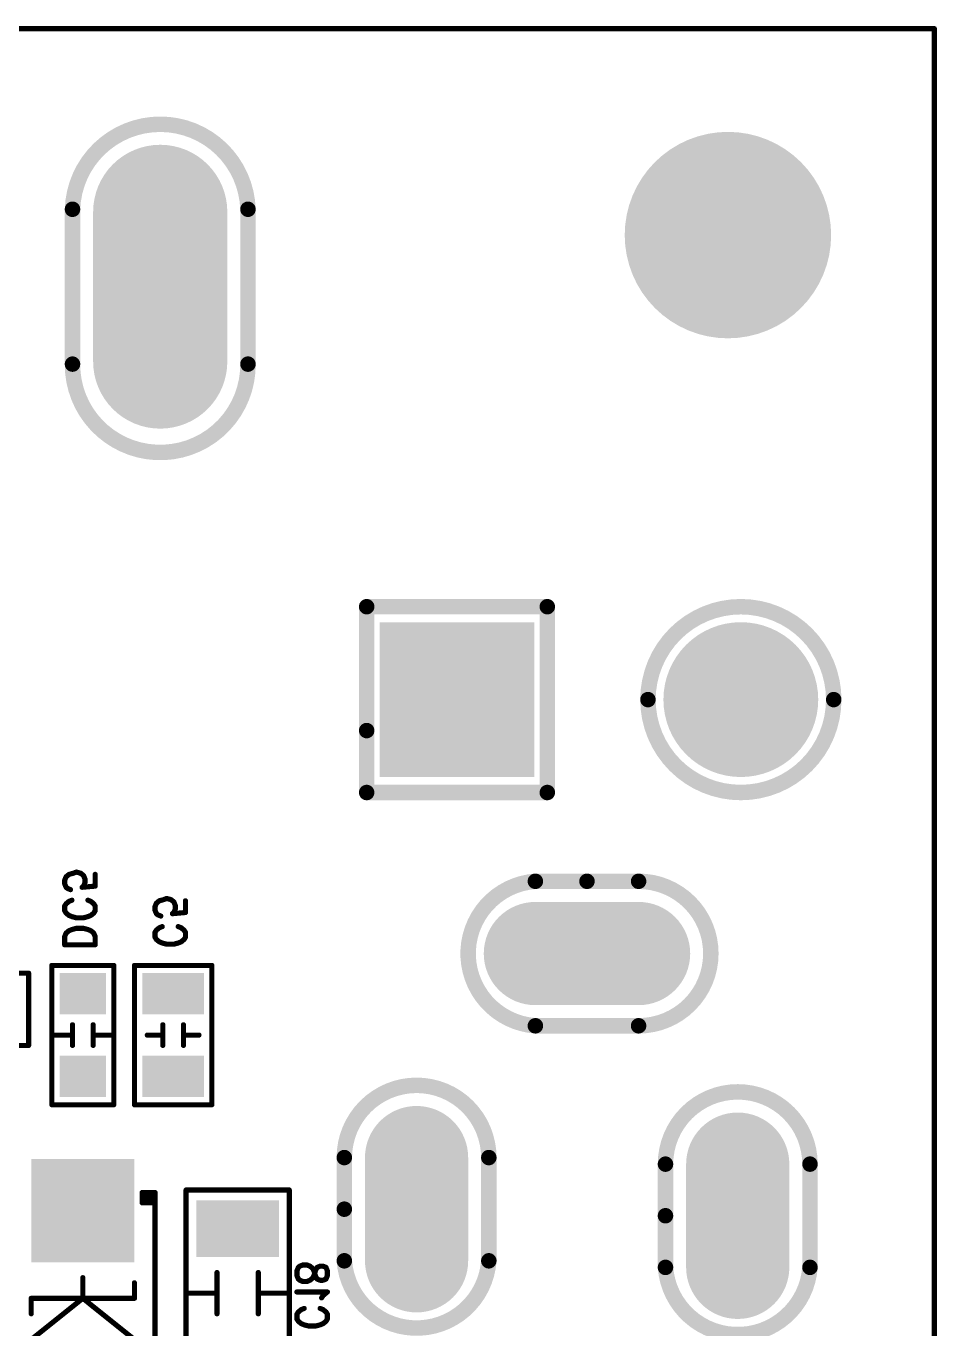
# Model space of a CAD drawing. Extents: x 100 to 144.1, y 92.1 to 144.1.
# Drawn here: x 126.4 to 144.05, y 118.81 to 144.05 of the extents above; entities that cross this region are included whole.
import ezdxf

# ---------------------------------------------------------------- set-up
doc = ezdxf.new("R2010")
doc.units = 0
doc.layers.get('0').update_dxf_attribs({"linetype": 'CONTINUOUS'})
doc.layers.add('MASK-BOTTOM_PHO', color=5, linetype='CONTINUOUS')
doc.layers.add('SILK-BOTTOM_PHO', color=14, linetype='CONTINUOUS')

# ---------------------------------------------------------------- blocks, each defined once
blk = doc.blocks.new('SQUARE_21')
blk.add_solid([(0.999998, 0.999998), (0.999998, -0.999998), (-0.999998, 0.999998), (-0.999998, -0.999998)])
blk = doc.blocks.new('ROUND_32')
at = {"const_width": 1.999996}
blk.add_lwpolyline([(-0.999998, 0, 1), (0.999998, 0, 1)], format="xyb", close=True, dxfattribs=at)
blk = doc.blocks.new('ROUND_39')
at = {"const_width": 1.499996}
blk.add_lwpolyline([(-0.749998, 0, 1), (0.749998, 0, 1)], format="xyb", close=True, dxfattribs=at)
blk = doc.blocks.new('SQUARE_168')
blk.add_solid([(1.499996, 1.499996), (1.499996, -1.499996), (-1.499996, 1.499996), (-1.499996, -1.499996)])
blk = doc.blocks.new('ROUND_1')
at = {"const_width": 0.050038}
blk.add_lwpolyline([(-0.025018, 0, 1), (0.025018, 0, 1)], format="xyb", close=True, dxfattribs=at)
blk = doc.blocks.new('ROUND_24')
at = {"const_width": 1.299972}
blk.add_lwpolyline([(-0.649986, 0, 1), (0.649986, 0, 1)], format="xyb", close=True, dxfattribs=at)
blk = doc.blocks.new('ROUND_123')
at = {"const_width": 0.999998}
blk.add_lwpolyline([(-0.499998, 0, 1), (0.499998, 0, 1)], format="xyb", close=True, dxfattribs=at)
blk = doc.blocks.new('SQUARE_152')
blk.add_solid([(0.550036, 0.550036), (0.550036, -0.550036), (-0.550036, 0.550036), (-0.550036, -0.550036)])
blk = doc.blocks.new('SQUARE_165')
blk.add_solid([(0.40005, 0.40005), (0.40005, -0.40005), (-0.40005, 0.40005), (-0.40005, -0.40005)])
blk = doc.blocks.new('ROUND_19')
at = {"const_width": 0.149986}
blk.add_lwpolyline([(-0.074994, 0, 1), (0.074994, 0, 1)], format="xyb", close=True, dxfattribs=at)

msp = doc.modelspace()

# ---------------------------------------------------------------- linework, layer by layer
at = {"layer": 'MASK-BOTTOM_PHO'}
for points, const_width in [([(143.999966, 143.999966), (100.000054, 143.999966)], 0.100076), ([(143.999966, 100.000054), (143.999966, 143.999966)], 0.100076), ([(128.999996, 137.54989), (128.999996, 140.450062)], 2.599944), ([(136.268968, 126.080012), (138.268964, 126.080012)], 1.999996), ([(127.450088, 125.299978), (127.54991, 125.299978)], 0.8001), ([(129.050034, 125.299978), (129.450084, 125.299978)], 0.8001), ([(127.450088, 123.700032), (127.54991, 123.700032)], 0.8001), ([(129.050034, 123.700032), (129.450084, 123.700032)], 0.8001), ([(133.966966, 122.12701), (133.966966, 120.127014)], 1.999996), ([(140.189966, 122.00001), (140.189966, 120.000014)], 1.999996), ([(130.750056, 120.750076), (130.24993, 120.750076)], 1.100072)]:
    msp.add_lwpolyline(points, dxfattribs=dict(at, const_width=const_width))
at = {"layer": 'SILK-BOTTOM_PHO'}
for points, const_width in [([(143.999966, 143.999966), (100.000054, 143.999966)], 0.100076), ([(143.999966, 100.000054), (143.999966, 143.999966)], 0.100076), ([(127.299974, 140.5001), (127.299974, 137.500106)], 0.299974), ([(130.700018, 137.500106), (130.700018, 140.5001)], 0.299974), ([(136.500108, 132.80009), (132.999988, 132.80009)], 0.299974), ([(132.999988, 132.80009), (132.999988, 130.400044)], 0.299974), ([(136.500108, 129.199894), (136.500108, 132.80009)], 0.299974), ([(132.999988, 130.400044), (132.999988, 129.199894)], 0.299974), ([(132.999988, 129.199894), (136.500108, 129.199894)], 0.299974), ([(127.17653, 127.568198), (127.148336, 127.500126)], 0.100076), ([(127.148336, 127.500126), (127.148336, 127.4318)], 0.100076), ([(127.148336, 127.4318), (127.17653, 127.363728)], 0.100076), ([(127.232918, 127.613664), (127.17653, 127.568198)], 0.100076), ([(127.317246, 127.63627), (127.232918, 127.613664)], 0.100076), ([(127.37338, 127.65913), (127.317246, 127.63627)], 0.100076), ([(127.457708, 127.63627), (127.37338, 127.65913)], 0.100076), ([(127.514096, 127.590804), (127.457708, 127.63627)], 0.100076), ([(127.54229, 127.522732), (127.514096, 127.590804)], 0.100076), ([(127.514096, 127.386334), (127.54229, 127.45466)], 0.100076), ([(127.54229, 127.45466), (127.54229, 127.522732)], 0.100076), ([(127.73914, 127.613664), (127.73914, 127.386334)], 0.100076), ([(136.268968, 127.48006), (137.268966, 127.48006)], 0.299974), ([(137.268966, 127.48006), (138.268964, 127.48006)], 0.299974), ([(127.17653, 127.363728), (127.204724, 127.340868)], 0.100076), ([(127.204724, 127.340868), (127.260858, 127.318262)], 0.100076), ([(127.73914, 127.386334), (127.485902, 127.363728)], 0.100076), ([(127.485902, 127.363728), (127.514096, 127.386334)], 0.100076), ([(127.148336, 127), (127.17653, 127.045466)], 0.100076), ([(127.148336, 126.909068), (127.148336, 127)], 0.100076), ([(127.17653, 127.045466), (127.232918, 127.090932)], 0.100076), ([(127.232918, 127.090932), (127.289052, 127.113538)], 0.100076), ([(127.598424, 127.113538), (127.654812, 127.090932)], 0.100076), ([(127.654812, 127.090932), (127.710946, 127.045466)], 0.100076), ([(127.710946, 127.045466), (127.73914, 127)], 0.100076), ([(127.73914, 127), (127.73914, 126.909068)], 0.100076), ([(128.92659, 127.056896), (128.898396, 126.98857)], 0.100076), ([(128.898396, 126.98857), (128.898396, 126.920498)], 0.100076), ([(128.982724, 127.102362), (128.92659, 127.056896)], 0.100076), ([(129.067306, 127.124968), (128.982724, 127.102362)], 0.100076), ([(129.12344, 127.147828), (129.067306, 127.124968)], 0.100076), ([(129.207768, 127.124968), (129.12344, 127.147828)], 0.100076), ([(129.264156, 127.079502), (129.207768, 127.124968)], 0.100076), ([(129.292096, 127.01143), (129.264156, 127.079502)], 0.100076), ([(129.264156, 126.875032), (129.292096, 126.943104)], 0.100076), ([(129.292096, 126.943104), (129.292096, 127.01143)], 0.100076), ([(129.488946, 127.102362), (129.488946, 126.875032)], 0.100076), ([(127.17653, 126.863602), (127.148336, 126.909068)], 0.100076), ([(127.232918, 126.818136), (127.17653, 126.863602)], 0.100076), ([(127.289052, 126.79553), (127.232918, 126.818136)], 0.100076), ([(127.37338, 126.77267), (127.289052, 126.79553)], 0.100076), ([(127.514096, 126.77267), (127.37338, 126.77267)], 0.100076), ([(127.598424, 126.79553), (127.514096, 126.77267)], 0.100076), ([(127.654812, 126.818136), (127.598424, 126.79553)], 0.100076), ([(127.710946, 126.863602), (127.654812, 126.818136)], 0.100076), ([(127.73914, 126.909068), (127.710946, 126.863602)], 0.100076), ([(128.898396, 126.920498), (128.92659, 126.852172)], 0.100076), ([(128.92659, 126.852172), (128.954784, 126.829566)], 0.100076), ([(128.954784, 126.829566), (129.010918, 126.806706)], 0.100076), ([(129.488946, 126.875032), (129.235962, 126.852172)], 0.100076), ([(129.235962, 126.852172), (129.264156, 126.875032)], 0.100076), ([(127.17653, 126.477268), (127.148336, 126.409196)], 0.100076), ([(127.232918, 126.522734), (127.17653, 126.477268)], 0.100076), ([(127.289052, 126.54534), (127.232918, 126.522734)], 0.100076), ([(127.37338, 126.5682), (127.289052, 126.54534)], 0.100076), ([(127.514096, 126.5682), (127.37338, 126.5682)], 0.100076), ([(127.598424, 126.54534), (127.514096, 126.5682)], 0.100076), ([(127.654812, 126.522734), (127.598424, 126.54534)], 0.100076), ([(127.710946, 126.477268), (127.654812, 126.522734)], 0.100076), ([(127.73914, 126.409196), (127.710946, 126.477268)], 0.100076), ([(128.898396, 126.488698), (128.92659, 126.534164)], 0.100076), ([(128.898396, 126.397766), (128.898396, 126.488698)], 0.100076), ([(128.92659, 126.534164), (128.982724, 126.57963)], 0.100076), ([(128.982724, 126.57963), (129.039112, 126.602236)], 0.100076), ([(129.348484, 126.602236), (129.404618, 126.57963)], 0.100076), ([(129.404618, 126.57963), (129.461006, 126.534164)], 0.100076), ([(129.461006, 126.534164), (129.488946, 126.488698)], 0.100076), ([(129.488946, 126.488698), (129.488946, 126.397766)], 0.100076), ([(127.148336, 126.409196), (127.148336, 126.249938)], 0.100076), ([(127.73914, 126.249938), (127.148336, 126.249938)], 0.100076), ([(127.73914, 126.249938), (127.73914, 126.409196)], 0.100076), ([(128.92659, 126.3523), (128.898396, 126.397766)], 0.100076), ([(128.982724, 126.306834), (128.92659, 126.3523)], 0.100076), ([(129.039112, 126.283974), (128.982724, 126.306834)], 0.100076), ([(129.12344, 126.261368), (129.039112, 126.283974)], 0.100076), ([(129.264156, 126.261368), (129.12344, 126.261368)], 0.100076), ([(129.348484, 126.283974), (129.264156, 126.261368)], 0.100076), ([(129.404618, 126.306834), (129.348484, 126.283974)], 0.100076), ([(129.461006, 126.3523), (129.404618, 126.306834)], 0.100076), ([(129.488946, 126.397766), (129.461006, 126.3523)], 0.100076), ([(126.45009, 125.700028), (123.549918, 125.700028)], 0.100076), ([(126.45009, 124.29998), (126.45009, 125.700028)], 0.100076), ([(128.100074, 125.849888), (126.899924, 125.849888)], 0.100076), ([(126.899924, 125.849888), (126.899924, 123.150122)], 0.100076), ([(128.100074, 123.150122), (128.100074, 125.849888)], 0.100076), ([(129.999994, 125.849888), (128.500124, 125.849888)], 0.100076), ([(128.500124, 125.849888), (128.500124, 123.150122)], 0.100076), ([(129.999994, 123.150122), (129.999994, 125.849888)], 0.100076), ([(127.299974, 124.29998), (127.299974, 124.70003)], 0.100076), ([(127.700024, 124.29998), (127.700024, 124.70003)], 0.100076), ([(129.050034, 124.29998), (129.050034, 124.70003)], 0.100076), ([(129.450084, 124.29998), (129.450084, 124.70003)], 0.100076), ([(138.268964, 124.679964), (136.268968, 124.679964)], 0.299974), ([(126.899924, 124.499878), (127.299974, 124.499878)], 0.100076), ([(128.100074, 124.499878), (127.700024, 124.499878)], 0.100076), ([(129.050034, 124.499878), (128.75006, 124.499878)], 0.100076), ([(129.450084, 124.499878), (129.750058, 124.499878)], 0.100076), ([(123.549918, 124.29998), (126.45009, 124.29998)], 0.100076), ([(126.899924, 123.150122), (128.100074, 123.150122)], 0.100076), ([(128.500124, 123.150122), (129.999994, 123.150122)], 0.100076), ([(132.566918, 121.127012), (132.566918, 122.12701)], 0.299974), ([(135.367014, 122.12701), (135.367014, 120.127014)], 0.299974), ([(138.789918, 121.000012), (138.789918, 122.00001)], 0.299974), ([(141.590014, 122.00001), (141.590014, 120.000014)], 0.299974), ([(128.89992, 121.4501), (128.649984, 121.4501)], 0.100076), ([(128.649984, 121.4501), (128.649984, 121.249948)], 0.100076), ([(128.89992, 121.249948), (128.89992, 121.4501)], 0.100076), ([(129.500122, 121.499884), (129.500122, 117.499892)], 0.100076), ([(131.500118, 121.499884), (129.500122, 121.499884)], 0.100076), ([(131.500118, 117.499892), (131.500118, 121.499884)], 0.100076), ([(128.89992, 121.350024), (128.649984, 121.350024)], 0.100076), ([(128.649984, 121.249948), (128.89992, 121.249948)], 0.100076), ([(128.89992, 116.750084), (128.89992, 121.350024)], 0.100076), ([(132.566918, 120.127014), (132.566918, 121.127012)], 0.299974), ([(138.789918, 120.000014), (138.789918, 121.000012)], 0.299974), ([(130.10007, 119.899938), (130.10007, 119.100092)], 0.100076), ([(130.899916, 119.899938), (130.899916, 119.100092)], 0.100076), ([(131.676648, 120.000014), (131.648454, 119.931942)], 0.100076), ([(131.648454, 119.931942), (131.648454, 119.84101)], 0.100076), ([(131.704588, 120.02262), (131.676648, 120.000014)], 0.100076), ([(131.760976, 120.04548), (131.704588, 120.02262)], 0.100076), ([(131.845304, 120.04548), (131.760976, 120.04548)], 0.100076), ([(131.901438, 120.02262), (131.845304, 120.04548)], 0.100076), ([(131.957826, 119.977154), (131.901438, 120.02262)], 0.100076), ([(131.98602, 119.909082), (131.957826, 119.977154)], 0.100076), ([(131.957826, 119.795544), (131.98602, 119.863616)], 0.100076), ([(131.98602, 119.863616), (132.01396, 119.954548)], 0.100076), ([(132.01396, 119.81815), (131.98602, 119.909082)], 0.100076), ([(132.01396, 119.954548), (132.042154, 120.000014)], 0.100076), ([(132.042154, 120.000014), (132.098542, 120.02262)], 0.100076), ([(132.098542, 120.02262), (132.154676, 120.02262)], 0.100076), ([(132.154676, 120.02262), (132.211064, 120.000014)], 0.100076), ([(132.211064, 120.000014), (132.239004, 119.931942)], 0.100076), ([(132.239004, 119.931942), (132.239004, 119.84101)], 0.100076), ([(127.500126, 119.400066), (127.500126, 119.800116)], 0.100076), ([(128.500124, 119.70004), (128.500124, 119.400066)], 0.100076), ([(131.648454, 119.84101), (131.676648, 119.772684)], 0.100076), ([(131.676648, 119.772684), (131.704588, 119.750078)], 0.100076), ([(131.704588, 119.750078), (131.760976, 119.727218)], 0.100076), ([(131.760976, 119.727218), (131.845304, 119.727218)], 0.100076), ([(131.845304, 119.727218), (131.901438, 119.750078)], 0.100076), ([(131.901438, 119.750078), (131.957826, 119.795544)], 0.100076), ([(132.042154, 119.772684), (132.01396, 119.81815)], 0.100076), ([(132.098542, 119.750078), (132.042154, 119.772684)], 0.100076), ([(132.154676, 119.750078), (132.098542, 119.750078)], 0.100076), ([(132.211064, 119.772684), (132.154676, 119.750078)], 0.100076), ([(132.239004, 119.84101), (132.211064, 119.772684)], 0.100076), ([(126.499874, 118.599966), (127.500126, 119.400066)], 0.100076), ([(128.500124, 119.400066), (126.499874, 119.400066)], 0.100076), ([(126.499874, 119.400066), (126.499874, 119.100092)], 0.100076), ([(127.500126, 119.400066), (128.500124, 118.599966)], 0.100076), ([(129.500122, 119.499888), (130.10007, 119.499888)], 0.100076), ([(130.899916, 119.499888), (131.500118, 119.499888)], 0.100076), ([(132.239004, 119.522748), (131.648454, 119.522748)], 0.100076), ([(132.126482, 119.40921), (132.154676, 119.454422)], 0.100076), ([(132.154676, 119.454422), (132.239004, 119.522748)], 0.100076), ([(131.648454, 119.090948), (131.676648, 119.136414)], 0.100076), ([(131.676648, 119.136414), (131.732782, 119.18188)], 0.100076), ([(131.732782, 119.18188), (131.78917, 119.204486)], 0.100076), ([(132.098542, 119.204486), (132.154676, 119.18188)], 0.100076), ([(132.154676, 119.18188), (132.211064, 119.136414)], 0.100076), ([(132.211064, 119.136414), (132.239004, 119.090948)], 0.100076), ([(131.648454, 119.000016), (131.648454, 119.090948)], 0.100076), ([(131.676648, 118.95455), (131.648454, 119.000016)], 0.100076), ([(131.732782, 118.909084), (131.676648, 118.95455)], 0.100076), ([(131.78917, 118.886478), (131.732782, 118.909084)], 0.100076), ([(131.873498, 118.863618), (131.78917, 118.886478)], 0.100076), ([(132.01396, 118.863618), (131.873498, 118.863618)], 0.100076), ([(132.098542, 118.886478), (132.01396, 118.863618)], 0.100076), ([(132.154676, 118.909084), (132.098542, 118.886478)], 0.100076), ([(132.211064, 118.95455), (132.154676, 118.909084)], 0.100076), ([(132.239004, 119.000016), (132.211064, 118.95455)], 0.100076), ([(132.239004, 119.090948), (132.239004, 119.000016)], 0.100076)]:
    msp.add_lwpolyline(points, dxfattribs=dict(at, const_width=const_width))
at = {"layer": 'SILK-BOTTOM_PHO', "const_width": 0.299974}
for points in [[(130.700018, 140.500354, 0.9689713), (127.299974, 140.500354)], [(127.299974, 137.500106, 1.0070469), (130.700018, 137.500106)], [(142.050008, 130.999992, 1), (138.450066, 130.999992)], [(138.450066, 130.999992, 1), (142.050008, 130.999992)], [(136.268714, 127.48006, 0.9309026), (136.268714, 124.679964)], [(138.268964, 124.679964, 1), (138.268964, 127.48006)], [(135.367014, 122.12701, 1), (132.566918, 122.12701)], [(141.590014, 122.00001, 1), (138.789918, 122.00001)], [(132.566918, 120.12676, 0.9309026), (135.367014, 120.12676)], [(138.789918, 119.99976, 0.9309026), (141.590014, 119.99976)]]:
    msp.add_lwpolyline(points, format="xyb", dxfattribs=at)

# ---------------------------------------------------------------- block references
at = {"layer": 'MASK-BOTTOM_PHO'}
for name, p in [('ROUND_1', (143.999966, 143.999966)), ('ROUND_1', (143.999966, 143.999966)), ('ROUND_32', (139.999974, 139.999974)), ('ROUND_24', (128.999996, 140.450062)), ('ROUND_24', (128.999996, 137.54989)), ('SQUARE_168', (134.750048, 130.999992)), ('ROUND_39', (140.24991, 130.999992)), ('ROUND_123', (136.268968, 126.080012)), ('ROUND_123', (138.268964, 126.080012)), ('SQUARE_165', (127.450088, 125.299978)), ('SQUARE_165', (127.54991, 125.299978)), ('SQUARE_165', (129.050034, 125.299978)), ('SQUARE_165', (129.450084, 125.299978)), ('SQUARE_165', (127.450088, 123.700032)), ('SQUARE_165', (127.54991, 123.700032)), ('SQUARE_165', (129.050034, 123.700032)), ('SQUARE_165', (129.450084, 123.700032)), ('ROUND_123', (133.966966, 122.12701)), ('ROUND_123', (140.189966, 122.00001)), ('SQUARE_21', (127.500126, 121.100088)), ('SQUARE_152', (130.24993, 120.750076)), ('SQUARE_152', (130.750056, 120.750076)), ('ROUND_123', (133.966966, 120.127014)), ('ROUND_123', (140.189966, 120.000014))]:
    msp.add_blockref(name, p, dxfattribs=at)
at = {"layer": 'SILK-BOTTOM_PHO'}
for name, p in [('ROUND_1', (143.999966, 143.999966)), ('ROUND_1', (143.999966, 143.999966)), ('ROUND_19', (127.299974, 140.500354)), ('ROUND_19', (127.299974, 140.5001)), ('ROUND_19', (130.700018, 140.500354)), ('ROUND_19', (130.700018, 140.5001)), ('ROUND_19', (127.299974, 137.500106)), ('ROUND_19', (127.299974, 137.500106)), ('ROUND_19', (130.700018, 137.500106)), ('ROUND_19', (130.700018, 137.500106)), ('ROUND_19', (132.999988, 132.80009)), ('ROUND_19', (136.500108, 132.80009)), ('ROUND_19', (138.450066, 130.999992)), ('ROUND_19', (138.450066, 130.999992)), ('ROUND_19', (142.050008, 130.999992)), ('ROUND_19', (142.050008, 130.999992)), ('ROUND_19', (132.999988, 130.400044)), ('ROUND_19', (132.999988, 130.400044)), ('ROUND_19', (132.999988, 129.199894)), ('ROUND_19', (136.500108, 129.199894)), ('ROUND_1', (127.148336, 127.500126)), ('ROUND_1', (127.148336, 127.4318)), ('ROUND_1', (127.17653, 127.568198)), ('ROUND_1', (127.232918, 127.613664)), ('ROUND_1', (127.317246, 127.63627)), ('ROUND_1', (127.37338, 127.65913)), ('ROUND_1', (127.457708, 127.63627)), ('ROUND_1', (127.514096, 127.590804)), ('ROUND_1', (127.54229, 127.522732)), ('ROUND_1', (127.54229, 127.45466)), ('ROUND_1', (127.73914, 127.613664)), ('ROUND_19', (136.268714, 127.48006)), ('ROUND_19', (136.268968, 127.48006)), ('ROUND_19', (137.268966, 127.48006)), ('ROUND_19', (137.268966, 127.48006)), ('ROUND_19', (138.268964, 127.48006)), ('ROUND_19', (138.268964, 127.48006)), ('ROUND_1', (127.17653, 127.363728)), ('ROUND_1', (127.204724, 127.340868)), ('ROUND_1', (127.260858, 127.318262)), ('ROUND_1', (127.485902, 127.363728)), ('ROUND_1', (127.514096, 127.386334)), ('ROUND_1', (127.73914, 127.386334)), ('ROUND_1', (127.148336, 127)), ('ROUND_1', (127.17653, 127.045466)), ('ROUND_1', (127.232918, 127.090932)), ('ROUND_1', (127.289052, 127.113538)), ('ROUND_1', (127.598424, 127.113538)), ('ROUND_1', (127.654812, 127.090932)), ('ROUND_1', (127.710946, 127.045466)), ('ROUND_1', (127.73914, 127)), ('ROUND_1', (128.898396, 126.98857)), ('ROUND_1', (128.92659, 127.056896)), ('ROUND_1', (128.982724, 127.102362)), ('ROUND_1', (129.067306, 127.124968)), ('ROUND_1', (129.12344, 127.147828)), ('ROUND_1', (129.207768, 127.124968)), ('ROUND_1', (129.264156, 127.079502)), ('ROUND_1', (129.292096, 127.01143)), ('ROUND_1', (129.292096, 126.943104)), ('ROUND_1', (129.488946, 127.102362)), ('ROUND_1', (127.148336, 126.909068)), ('ROUND_1', (127.17653, 126.863602)), ('ROUND_1', (127.232918, 126.818136)), ('ROUND_1', (127.289052, 126.79553)), ('ROUND_1', (127.37338, 126.77267)), ('ROUND_1', (127.514096, 126.77267)), ('ROUND_1', (127.598424, 126.79553)), ('ROUND_1', (127.654812, 126.818136)), ('ROUND_1', (127.710946, 126.863602)), ('ROUND_1', (127.73914, 126.909068)), ('ROUND_1', (128.898396, 126.920498)), ('ROUND_1', (128.92659, 126.852172)), ('ROUND_1', (128.954784, 126.829566)), ('ROUND_1', (129.010918, 126.806706)), ('ROUND_1', (129.235962, 126.852172)), ('ROUND_1', (129.264156, 126.875032)), ('ROUND_1', (129.488946, 126.875032)), ('ROUND_1', (127.17653, 126.477268)), ('ROUND_1', (127.232918, 126.522734)), ('ROUND_1', (127.289052, 126.54534)), ('ROUND_1', (127.37338, 126.5682)), ('ROUND_1', (127.514096, 126.5682)), ('ROUND_1', (127.598424, 126.54534)), ('ROUND_1', (127.654812, 126.522734)), ('ROUND_1', (127.710946, 126.477268)), ('ROUND_1', (128.898396, 126.488698)), ('ROUND_1', (128.92659, 126.534164)), ('ROUND_1', (128.982724, 126.57963)), ('ROUND_1', (129.039112, 126.602236)), ('ROUND_1', (129.348484, 126.602236)), ('ROUND_1', (129.404618, 126.57963)), ('ROUND_1', (129.461006, 126.534164)), ('ROUND_1', (129.488946, 126.488698)), ('ROUND_1', (127.148336, 126.409196)), ('ROUND_1', (127.148336, 126.249938)), ('ROUND_1', (127.148336, 126.249938)), ('ROUND_1', (127.73914, 126.409196)), ('ROUND_1', (127.73914, 126.249938)), ('ROUND_1', (127.73914, 126.249938)), ('ROUND_1', (128.898396, 126.397766)), ('ROUND_1', (128.92659, 126.3523)), ('ROUND_1', (128.982724, 126.306834)), ('ROUND_1', (129.039112, 126.283974)), ('ROUND_1', (129.12344, 126.261368)), ('ROUND_1', (129.264156, 126.261368)), ('ROUND_1', (129.348484, 126.283974)), ('ROUND_1', (129.404618, 126.306834)), ('ROUND_1', (129.461006, 126.3523)), ('ROUND_1', (129.488946, 126.397766)), ('ROUND_1', (126.45009, 125.700028)), ('ROUND_1', (126.899924, 125.849888)), ('ROUND_1', (128.100074, 125.849888)), ('ROUND_1', (128.500124, 125.849888)), ('ROUND_1', (129.999994, 125.849888)), ('ROUND_1', (127.299974, 124.70003)), ('ROUND_1', (127.700024, 124.70003)), ('ROUND_1', (129.050034, 124.70003)), ('ROUND_1', (129.450084, 124.70003)), ('ROUND_19', (136.268714, 124.679964)), ('ROUND_19', (136.268968, 124.679964)), ('ROUND_19', (138.268964, 124.679964)), ('ROUND_19', (138.268964, 124.679964)), ('ROUND_1', (126.899924, 124.499878)), ('ROUND_1', (127.299974, 124.499878)), ('ROUND_1', (127.700024, 124.499878)), ('ROUND_1', (128.100074, 124.499878)), ('ROUND_1', (128.75006, 124.499878)), ('ROUND_1', (129.050034, 124.499878)), ('ROUND_1', (129.450084, 124.499878)), ('ROUND_1', (129.750058, 124.499878)), ('ROUND_1', (126.45009, 124.29998)), ('ROUND_1', (127.299974, 124.29998)), ('ROUND_1', (127.700024, 124.29998)), ('ROUND_1', (129.050034, 124.29998)), ('ROUND_1', (129.450084, 124.29998)), ('ROUND_1', (126.899924, 123.150122)), ('ROUND_1', (128.100074, 123.150122)), ('ROUND_1', (128.100074, 123.150122)), ('ROUND_1', (128.500124, 123.150122)), ('ROUND_1', (129.999994, 123.150122)), ('ROUND_1', (129.999994, 123.150122)), ('ROUND_19', (132.566918, 122.12701)), ('ROUND_19', (132.566918, 122.12701)), ('ROUND_19', (135.367014, 122.12701)), ('ROUND_19', (135.367014, 122.12701)), ('ROUND_19', (138.789918, 122.00001)), ('ROUND_19', (138.789918, 122.00001)), ('ROUND_19', (141.590014, 122.00001)), ('ROUND_19', (141.590014, 122.00001)), ('ROUND_1', (128.649984, 121.4501)), ('ROUND_1', (128.89992, 121.4501)), ('ROUND_1', (129.500122, 121.499884)), ('ROUND_1', (129.500122, 121.499884)), ('ROUND_1', (131.500118, 121.499884)), ('ROUND_1', (128.649984, 121.350024)), ('ROUND_1', (128.649984, 121.249948)), ('ROUND_1', (128.89992, 121.350024)), ('ROUND_1', (128.89992, 121.350024)), ('ROUND_1', (128.89992, 121.249948)), ('ROUND_1', (128.89992, 121.249948)), ('ROUND_19', (132.566918, 121.127012)), ('ROUND_19', (132.566918, 121.127012)), ('ROUND_19', (138.789918, 121.000012)), ('ROUND_19', (138.789918, 121.000012)), ('ROUND_19', (132.566918, 120.127014)), ('ROUND_19', (132.566918, 120.12676)), ('ROUND_19', (135.367014, 120.127014)), ('ROUND_19', (135.367014, 120.12676)), ('ROUND_1', (130.10007, 119.899938)), ('ROUND_1', (130.899916, 119.899938)), ('ROUND_1', (131.648454, 119.931942)), ('ROUND_1', (131.676648, 120.000014)), ('ROUND_1', (131.704588, 120.02262)), ('ROUND_1', (131.760976, 120.04548)), ('ROUND_1', (131.845304, 120.04548)), ('ROUND_1', (131.901438, 120.02262)), ('ROUND_1', (131.957826, 119.977154)), ('ROUND_1', (131.98602, 119.909082)), ('ROUND_1', (131.98602, 119.863616)), ('ROUND_1', (132.01396, 119.954548)), ('ROUND_1', (132.042154, 120.000014)), ('ROUND_1', (132.098542, 120.02262)), ('ROUND_1', (132.154676, 120.02262)), ('ROUND_1', (132.211064, 120.000014)), ('ROUND_1', (132.239004, 119.931942)), ('ROUND_19', (138.789918, 120.000014)), ('ROUND_19', (138.789918, 119.99976)), ('ROUND_19', (141.590014, 120.000014)), ('ROUND_19', (141.590014, 119.99976)), ('ROUND_1', (127.500126, 119.800116)), ('ROUND_1', (128.500124, 119.70004)), ('ROUND_1', (131.648454, 119.84101)), ('ROUND_1', (131.676648, 119.772684)), ('ROUND_1', (131.704588, 119.750078)), ('ROUND_1', (131.760976, 119.727218)), ('ROUND_1', (131.845304, 119.727218)), ('ROUND_1', (131.901438, 119.750078)), ('ROUND_1', (131.957826, 119.795544)), ('ROUND_1', (132.01396, 119.81815)), ('ROUND_1', (132.042154, 119.772684)), ('ROUND_1', (132.098542, 119.750078)), ('ROUND_1', (132.154676, 119.750078)), ('ROUND_1', (132.211064, 119.772684)), ('ROUND_1', (132.239004, 119.84101)), ('ROUND_1', (132.239004, 119.84101)), ('ROUND_1', (126.499874, 119.400066)), ('ROUND_1', (127.500126, 119.400066)), ('ROUND_1', (127.500126, 119.400066)), ('ROUND_1', (128.500124, 119.400066)), ('ROUND_1', (129.500122, 119.499888)), ('ROUND_1', (130.10007, 119.499888)), ('ROUND_1', (130.899916, 119.499888)), ('ROUND_1', (131.500118, 119.499888)), ('ROUND_1', (131.648454, 119.522748)), ('ROUND_1', (132.126482, 119.40921)), ('ROUND_1', (132.154676, 119.454422)), ('ROUND_1', (132.239004, 119.522748)), ('ROUND_1', (126.499874, 119.100092)), ('ROUND_1', (130.10007, 119.100092)), ('ROUND_1', (130.899916, 119.100092)), ('ROUND_1', (131.676648, 119.136414)), ('ROUND_1', (131.732782, 119.18188)), ('ROUND_1', (131.78917, 119.204486)), ('ROUND_1', (132.098542, 119.204486)), ('ROUND_1', (132.154676, 119.18188)), ('ROUND_1', (132.211064, 119.136414)), ('ROUND_1', (131.648454, 119.090948)), ('ROUND_1', (131.648454, 119.000016)), ('ROUND_1', (131.676648, 118.95455)), ('ROUND_1', (131.732782, 118.909084)), ('ROUND_1', (131.78917, 118.886478)), ('ROUND_1', (131.873498, 118.863618)), ('ROUND_1', (132.01396, 118.863618)), ('ROUND_1', (132.098542, 118.886478)), ('ROUND_1', (132.154676, 118.909084)), ('ROUND_1', (132.211064, 118.95455)), ('ROUND_1', (132.239004, 119.090948)), ('ROUND_1', (132.239004, 119.000016))]:
    msp.add_blockref(name, p, dxfattribs=at)

doc.saveas('drawing.dxf')
